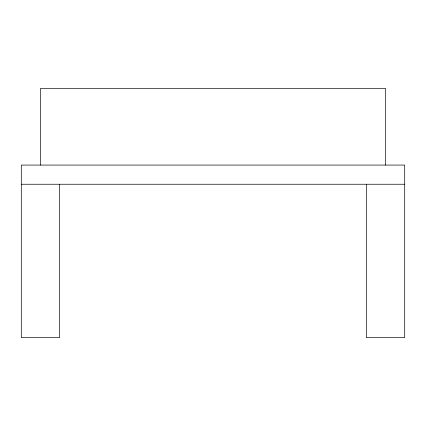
<?xml version="1.0" encoding="UTF-8"?>
<svg xmlns="http://www.w3.org/2000/svg" width="426" height="426" viewBox="0 0 426 426"><rect width="100%" height="100%" fill="white"/><g stroke="black" fill="none" stroke-linecap="round" stroke-linejoin="round"><path stroke-width="0.64" d="M21.3 184.245L404.7 184.245M385.519 165.075L385.519 88.395L40.481 88.395L40.481 165.075M366.36 184.245L366.36 337.605L404.7 337.605L404.7 165.075L21.3 165.075L21.3 337.605L59.64 337.605L59.64 184.245"/></g></svg>
